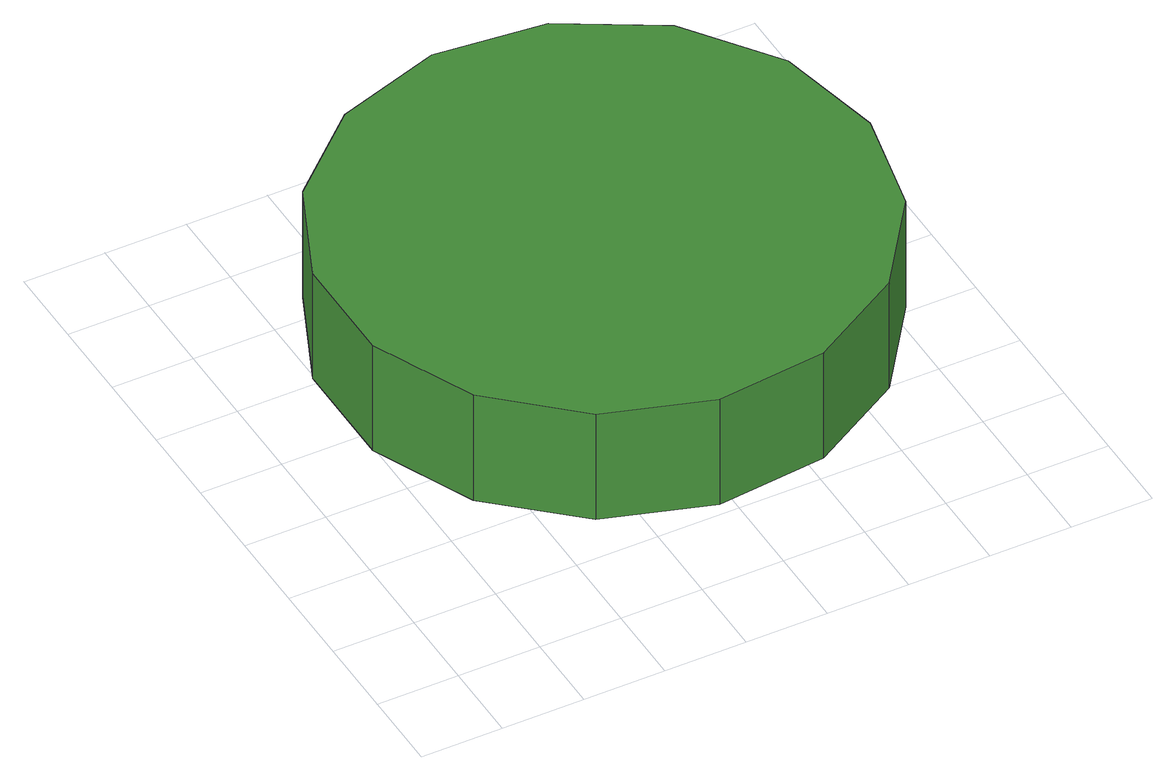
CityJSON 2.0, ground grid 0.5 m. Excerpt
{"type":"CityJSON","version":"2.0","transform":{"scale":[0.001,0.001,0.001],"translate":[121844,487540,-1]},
"CityObjects":{
"tree1":{"type":"SolitaryVegetationObject","attributes":{"function":"something"},"geometry":[{"type":"MultiSurface","lod":"1","boundaries":[[[0,1,2,3,4,5,6,7,8,9,10,11,12,13,14]],[[15,16,17,18,19,20,21,22,23,24,25,26,27,28,29]],[[0,29,28,1]],[[1,28,27,2]],[[2,27,26,3]],[[3,26,25,4]],[[4,25,24,5]],[[5,24,23,6]],[[6,23,22,7]],[[7,22,21,8]],[[8,21,20,9]],[[9,20,19,10]],[[10,19,18,11]],[[11,18,17,12]],[[12,17,16,13]],[[13,16,15,14]],[[14,15,29,0]]]}]}
},
"vertices":[
[3733,2205,1383],[3591,2872,1383],[3190,3424,1383],[2600,3765,1383],[1922,3836,1383],[1273,3625,1383],[767,3169,1383],[489,2546,1383],[489,1864,1383],[767,1242,1383],[1273,785,1383],[1922,575,1383],[2600,646,1383],[3190,987,1383],[3591,1538,1383],[3591,1538,635],[3190,987,635],[2600,646,635],[1922,575,635],[1273,785,635],[767,1242,635],[489,1864,635],[489,2546,635],[767,3169,635],[1273,3625,635],[1922,3836,635],[2600,3765,635],[3190,3424,635],[3591,2872,635],[3733,2205,635]
]}
